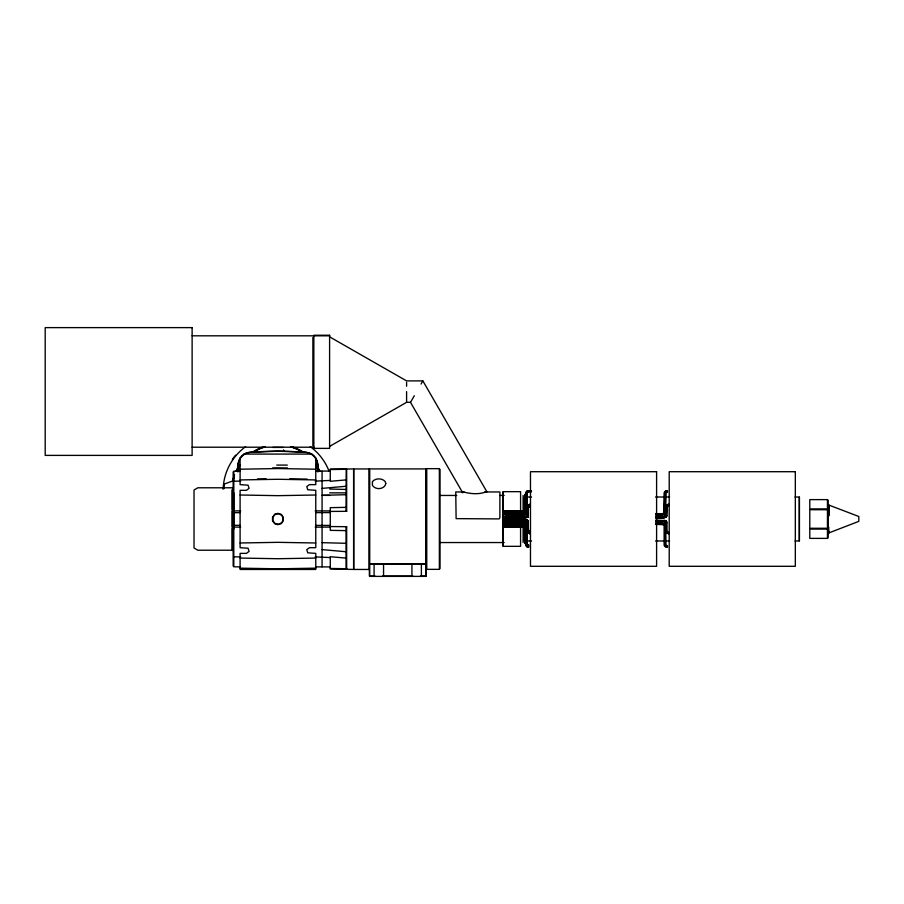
<?xml version="1.0" encoding="UTF-8"?>
<svg xmlns="http://www.w3.org/2000/svg" width="904" height="904" viewBox="0 0 904 904"><rect width="100%" height="100%" fill="white"/><g stroke="black" fill="none" stroke-linecap="round" stroke-linejoin="round"><path stroke-width="1.36" d="M233.797 492.725L233.797 529.032M828.087 524.659L828.087 511.257M828.087 534.32L828.087 526.749M237.876 471.063C236.034 460.735 243.052 451.073 253.719 452.124L277.935 451.198L302.151 452.124C312.818 451.073 319.835 460.735 317.982 471.063M525.393 527.292C524.128 527.925 523.133 526.015 524.783 526.399M237.955 471.978L238.543 462.565A11.345 11.345 0 0 1 248.769 452.542A315.293 315.293 0 0 1 307.089 452.542A11.345 11.345 0 0 1 317.327 462.565A252.239 252.239 0 0 1 318.118 470.758M525.744 492.205L525.597 511.675C521.405 510.41 529.134 511.528 525.009 510.975M525.19 532.354L525.812 528.275M525.812 508.523L525.552 495.358L525.563 497.392M525.744 525.314L525.269 523.97L526.546 525.439L526.546 545.926L528.399 546.773M526.817 544.151L527.19 545.327L526.546 544.818L528.422 545.248M527.19 546.434L526.817 545.259M664.474 525.314L663.999 523.97L665.276 525.439M665.547 545.259L665.92 546.434L665.276 545.926L665.276 524.478L662.44 523.111M525.326 520.693L526.523 521.077L527.009 522.489M529.654 532.083L527.382 530.106M529.654 533.134L528.444 532.738L528.083 531.495M664.044 521.359C665.502 522.602 664.982 520.32 665.739 521.811L665.739 532.004M668.384 533.134L667.175 532.738L666.813 531.495M346.209 469.526L346.04 510.534L346.661 511.314L346.661 469.278L330.276 469.549M529.654 504.873L528.083 506.15L528.083 517.077L527.382 517.416L527.19 491.561L526.546 493.03M524.964 525.631C526.896 523.597 525.834 529.484 525.111 526.49M667.129 491.222L665.92 491.561L665.276 493.03M664.474 492.205L663.999 514.026L663.999 513.325M527.8 506.918L529.654 505.539M666.892 504.952L666.53 515.393L665.875 516.421L655.626 516.986M528.444 505.257L527.8 506.782M527.8 507.833L528.444 506.308L529.654 505.912M527.009 516.184C526.252 517.676 526.772 515.393 525.326 516.636M666.53 506.782L667.175 505.257L668.384 504.873M828.765 505.641L829.307 505.449L828.765 516.082L828.765 505.031L858.8 516.489L858.8 521.359L828.765 532.964L828.765 531.168M528.083 507.2L528.444 506.308M667.175 505.257L666.813 516.026L666.078 517.144L664.191 517.868L655.626 517.89M524.037 513.947L526.546 512.557L526.896 491.256M526.862 516.896L528.083 516.715M665.276 513.517L665.626 491.256M664.609 514.399L665.547 513.223L665.92 491.561M528.083 506.511L528.558 505.652M528.083 507.551L529.688 506.33M666.813 506.511L668.406 505.291M462.712 492.793L410.495 402.337L414.314 395.726M421.061 384.042L422.869 380.9L486.94 491.878M240.102 464.599L238.08 469.82L238.08 467.018M526.817 492.748L527.303 491.968M665.547 492.748L666.033 491.968M526.41 516.534L527.009 515.517M527.382 515.337L525.382 516.67L504.782 516.681L504.782 521.348L525.382 521.337M527.8 515.393L525.292 516.896L504.782 516.986M526.817 517.235L527.382 516.365M528.083 515.675L527.348 516.794L525.326 517.314M528.083 516.026L525.461 517.868L504.782 517.89L527.348 517.144M665.739 515.517L665.254 516.918L664.044 517.314M665.254 516.918L665.739 505.991M666.112 516.365L664.112 517.698M666.078 517.144L666.813 515.675M665.875 517.325L666.53 516.308M525.744 512.681L525.269 514.026M526.117 512.5L524.06 513.653M525.552 514.331L526.117 513.585M504.782 514.738L524.241 514.715L526.094 514.195L526.817 512.851M526.817 513.223L524.196 514.873L504.782 514.896L504.782 513.664L524.128 513.653M663.886 513.63L664.474 512.681M664.847 512.5L662.79 513.653M665.276 512.557L662.768 513.947M664.282 514.331L664.847 492.013M662.858 514.738L664.824 514.195L665.547 512.851M525.009 525.846L525.28 525.088L526.23 525.631L526.083 527.292L524.67 526.806L525.28 527.427M504.782 519.178L525.506 519.212L527.348 519.8L528.083 521.28L526.862 521.099M527.382 531.134L529.688 531.665M525.382 526.569L525.597 527.789M525.71 513.054L525.71 511.822M329.598 446.395L406.597 402.337L410.495 402.337M486.171 491.81L486.725 491.584C478.883 494.895 470.035 493.866 462.057 491.584M525.382 528.275L525.597 529.043M525.597 509.02L525.054 509.958L525.812 510.229M234.215 477.075A45.867 45.867 0 0 0 233.198 480.804L232.656 481.007A46.353 46.353 0 0 1 234.531 474.668M233.198 480.804L224.463 483.979A53.912 53.912 0 0 0 224.068 488.601M529.518 504.319L527.62 505.392L529.473 504.794M529.597 504.488L527.8 505.878L527.8 517.348M527.834 505.901L529.688 505.291M528.162 507.02L529.597 506.556M528.444 506.974L529.654 506.59M666.564 504.861L668.248 504.319M668.316 504.488L666.35 505.392M666.892 505.98L668.316 505.517M667.175 505.935L668.384 505.539M664.044 516.636L665.547 516.207M666.078 516.794L663.694 517.416M526.58 491.2L528.252 490.725M528.332 490.861L526.365 491.776L528.399 491.222M526.58 492.149L528.422 491.652M526.896 492.352L528.399 491.934M524.06 514.365L526.094 513.822M665.31 491.2L666.982 490.725M667.062 490.861L665.095 491.776L666.937 491.256M665.31 492.149L667.152 491.652M665.626 492.352L667.129 491.934M662.79 514.365L664.824 513.822M525.586 507.98L525.382 508.523M346.661 526.693L346.04 527.461L346.04 567.961L346.661 568.729L346.661 526.693L330.276 526.557M330.276 480.442L315.18 481.109M322.073 488.397L346.04 486.262M346.04 479.922L330.276 481.278L330.276 469.04L353.6 468.961L353.6 569.441L330.276 568.966L330.276 556.728L346.04 558.084M524.015 510.749L525.393 510.783M524.139 511.223L525.608 511.133M523.924 511.314L524.783 511.675M524.015 512.003L525.393 511.867M524.083 512.116L525.393 512.037M524.139 512.478L525.608 512.387L524.139 512.907M524.015 513.235L525.393 513.122M663.694 516.659L655.626 516.659L664.112 516.67M663.694 516.907L666.112 515.337L666.112 505.811M524.241 514.342L504.782 514.365M662.858 513.653L655.682 513.664M662.971 514.342L655.682 514.365M662.971 514.715L655.682 514.738M662.926 514.873L655.682 514.896M346.04 494.691L322.073 495.347L329.689 495.381M240.102 469.21L277.935 468.554L315.767 469.21M240.102 471.108L233.797 471.21L233.797 566.785L240.102 566.898M315.767 471.108L330.276 471.074M240.102 479.934L277.935 479.278L315.767 479.934M315.767 495.008L277.935 495.663L240.102 495.008M346.04 507.37L330.276 507.652L330.276 530.354L346.04 530.625M240.102 542.988L277.935 542.332L315.767 542.988M315.767 558.062L277.935 558.728L240.102 558.062M315.767 566.898L330.276 566.921M240.102 568.153L277.935 568.819L315.767 568.153M233.797 481.21L240.69 481.109M233.797 510.952L240.69 510.839M233.797 512.715L240.102 512.613M330.276 512.568L315.767 512.613M315.767 525.382L330.276 525.439M315.18 527.156L330.276 527.088M315.18 556.898L330.276 557.553M257.459 478.962L266.149 478.837M244.046 454.079L311.823 454.079M330.276 511.438L346.661 511.314M329.689 492.872L346.04 492.849M330.276 510.918L315.18 510.839M192.123 335.813L329.598 335.813M422.869 380.9L406.597 380.9L329.598 336.842M192.123 447.209L314.163 447.209M272.895 447.412L283.291 447.412M276.748 465.085L287.314 465.085M272.533 467.922L287.427 467.922M231.899 487.787L197.852 487.787L194.021 489.991L194.021 548.005L197.852 550.22L231.899 550.22M528.75 490.736L531.462 490.748M528.75 491.03L531.462 491.008M528.75 491.448L531.462 491.437M464.023 491.957L455.752 491.957L456.113 518.636L499.11 518.907L499.889 517.743L499.889 491.957L484.713 491.957M528.75 491.821L531.462 491.81M439.999 495.448L456.746 495.448M500.002 495.448L504.183 495.448M531.541 497.019L524.489 497.019L524.489 511.167M655.547 497.019L669.638 497.019M795.045 497.019L799.272 497.019L799.272 540.976L795.045 540.976M523.71 510.805L504.782 510.771L504.782 513.257L523.71 513.257M504.782 511.02L523.71 511.099M504.782 511.438L523.71 511.438M504.782 511.89L523.71 511.833M504.782 512.059L523.71 512.003M504.782 512.274L523.71 512.274M504.782 512.692L523.71 512.692M504.782 513.088L523.71 513.088M504.782 513.935L523.71 513.935M655.682 513.935L662.44 513.935M504.782 516.659L524.964 516.659M504.782 517.416L524.964 517.325M655.626 517.416L663.694 517.325M655.626 517.709L663.694 517.766M504.782 518.026L524.964 518.026M504.782 518.455L524.964 518.455M504.782 518.817L524.964 518.817M504.782 519.065L524.964 518.941L524.964 517.698M504.782 519.54L525.506 519.563M504.782 519.969L525.461 520.139M504.782 520.105L527.348 520.851L528.083 521.97L528.558 532.354M655.626 520.229L665.875 520.681L666.813 521.97L666.813 531.846L668.406 532.716M504.782 520.591L527.348 520.851M655.626 520.591L664.237 520.614M504.782 521.02L525.461 521.043L527.8 522.602M655.626 521.02L664.191 521.043M655.626 521.348L665.547 521.8L666.112 532.185M504.782 522.162L526.094 522.704L526.817 524.049L527.303 546.039M504.782 522.535L524.241 522.557M504.782 522.964L524.196 522.975L526.817 524.772M504.782 523.111L524.241 523.28M655.682 523.111L662.971 523.28M504.782 523.258L523.71 523.258M655.682 523.258L662.44 523.258M523.71 523.619L504.782 523.619L524.241 523.665M662.44 523.619L655.682 523.619L662.971 523.665M504.782 524.049L524.196 524.083M655.682 524.06L662.926 524.083M655.682 524.331L664.282 524.749M523.71 524.817L504.782 524.93L504.782 527.303L523.71 527.269M504.782 524.998L523.71 524.998M504.782 525.292L523.71 525.292M504.782 525.382L523.71 525.382M504.782 525.8L523.71 525.8M504.782 526.049L523.71 526.072M504.782 526.252L523.71 526.252M504.782 526.636L523.71 526.636M525.812 527.823L525.054 528.094L525.597 528.817M525.812 529.529L524.975 529.846L525.597 530.072M531.541 540.976L524.489 540.976L524.489 524.32M655.547 540.976L669.638 540.976M439.999 542.547L504.183 542.547M375.002 576.074L369.679 576.074L369.679 564.085L425.807 564.085L425.807 576.074L420.484 576.074M382.652 576.074L412.834 576.074M369.679 576.379L425.807 576.379M289.721 478.837L307.089 479.075M233.797 525.292L240.102 525.382M233.797 527.055L240.69 527.156M233.797 556.796L240.69 556.898M330.276 568.458L346.661 568.729M329.689 489.03L346.04 489.471M322.073 542.649L346.04 543.315M523.71 523.111L526.094 524.184L524.06 523.631M524.128 524.354L504.782 524.331L504.782 522.003L524.196 522.026L526.817 523.665M524.964 519.065L527.145 519.63L528.083 521.28M524.964 519.63L527.348 519.8M524.015 524.84L525.393 524.953M525.608 525.258L523.924 525.506L525.608 525.687M525.393 526.038L524.083 525.958L525.393 526.207M524.139 526.433L525.608 526.512M523.924 526.761L525.608 526.942M322.073 549.609L346.04 551.734M524.783 512.93L524.67 512.523M662.858 523.269L665.547 524.772M662.79 523.631L664.824 523.8M662.768 524.06L664.609 524.557M667.129 546.061L665.276 544.965M665.31 545.846L667.152 546.344M667.129 546.773L665.095 546.231L667.062 547.135M665.31 546.807L666.982 547.282M524.06 522.535L526.094 523.077M524.037 524.06L525.879 524.557M524.06 524.343L525.552 524.749M526.546 543.869L528.399 544.965M526.365 545.123L528.399 545.666M528.399 546.061L526.546 544.965M526.58 545.7L528.422 546.344M528.207 546.739L526.365 546.231L528.332 547.135M526.58 546.807L528.252 547.282M664.112 520.308L666.078 520.851L666.813 522.331M664.044 520.693L666.078 521.212M664.022 521.111L666.53 522.602L666.53 532.128L667.175 532.738M668.384 532.456L666.53 531.213M666.564 532.241L668.248 532.784M668.203 533.202L666.35 532.614L668.248 533.688M666.892 533.055L668.316 533.518M525.292 520.06L527.145 520.534M525.382 520.308L527.382 521.631L527.382 532.185M525.292 521.111L526.862 522.15M525.326 521.359L526.817 521.8M529.654 531.416L527.8 530.173M528.162 532.004L529.654 532.456M527.8 521.698L527.8 532.128L529.688 532.716M527.834 532.241L529.518 532.784M529.473 533.202L527.62 532.614L529.518 533.688M528.162 533.055L529.597 533.518M828.765 532.354L829.307 532.682L829.307 531.631M666.033 546.039L665.593 522.15M527.8 531.077L528.444 531.699M527.8 532.128L528.444 532.738M528.083 520.93L526.817 519.721M664.282 523.665L665.547 525.145M663.886 524.376L664.847 525.506M525.552 522.568L526.117 523.314M525.879 523.597L526.546 524.478M525.552 523.653L526.817 525.145M525.269 523.574L525.744 524.207M525.156 524.376L526.117 525.506M665.547 520.772L666.112 521.631M665.141 521.472L665.739 522.489M527.145 520.681L528.083 522.331M526.523 521.077L527.382 522.659M315.767 464.599L317.79 469.82L317.79 467.018M828.765 505.031L829.307 509.494M527.8 531.213L528.162 532.027M317.327 462.565L317.903 471.978M525.337 496.285L525.326 494.138L525.36 505.099M525.156 497.268L525.145 495.211L525.145 496.059M524.942 496.929L524.998 494.409L524.964 505.494M525.009 499.053L525.179 505.698M525.755 495.019L525.766 498.827M524.998 495.29L525.156 499.697M828.765 527.258L828.765 532.964M828.087 500.07L828.087 537.936M799.43 497.177L799.43 540.818M668.745 504.319L668.745 505.551M668.745 532.456L668.745 533.688M667.48 490.736L667.48 491.968M667.48 546.039L667.48 547.259M664.847 524.422L664.847 545.982M664.474 524.602L664.474 545.801M664.327 492.556L664.327 513.043M664.327 524.964L664.327 545.44M530.015 504.319L530.015 506.59M530.015 531.405L530.015 533.688M528.75 544.931L528.75 547.259M527.382 505.811L527.382 517.416M527.009 505.991L527.009 517.235M527.009 521.811L527.009 532.004M526.117 496.104L526.117 500.206M526.117 537.79L526.117 541.891M525.812 539.225L525.812 543.021M525.597 523.857L525.744 545.801M525.382 531.71L525.382 543.892M525.19 531.1L525.054 543.609M524.975 531.315L524.975 543.191M524.489 514.941L524.489 517.676M523.111 495.448L523.111 510.602M523.111 514.658L523.111 517.777M523.111 523.348L523.111 542.547M520.58 510.828L520.58 491.663L503.178 491.663L503.178 546.332L520.58 546.332L520.58 523.518M520.58 514.489L520.58 517.065M503.053 491.787L503.053 546.208M439.999 469.278L439.999 568.718M426.123 469.232L426.123 576.074M421.388 563.768L421.388 576.379M411.93 563.768L411.93 576.379M406.597 382.335L406.597 386.257M406.597 391.624L406.597 402.337M383.556 563.768L383.556 576.379M374.098 563.768L374.098 576.379M369.363 469.232L369.363 576.074M322.073 471.21L322.073 566.785M315.767 457.989L315.767 484.634L309.462 484.634L306.761 486.589L307.789 489.765L315.767 490.307L315.767 547.688L309.462 547.688L306.761 549.655L307.789 552.83L315.767 553.372L315.767 569.452L240.102 569.452L240.102 553.372L246.408 553.372L249.097 551.406L248.069 548.231L240.102 547.688L240.102 490.307L246.408 490.307L249.097 488.352L248.069 485.177L240.102 484.634L240.102 457.989M312.886 337.441L312.886 445.808M283.607 449.932L283.607 451.243M277.935 568.819L277.935 569.452M233.164 471.911L233.164 566.085M232.712 487.493L232.712 550.513M231.899 489.911L231.899 509.551M231.899 510.896L231.899 527.1M231.899 528.456L231.899 549.587M223.141 489.177A54.816 54.816 0 0 1 245.617 446.644M310.241 446.644A54.816 54.816 0 0 1 329.112 471.289M232.983 480.973A46.036 46.036 0 0 1 234.407 475.945M236.961 469.933A46.036 46.036 0 0 1 238.215 467.639M253.549 451.876A46.036 46.036 0 0 1 262.962 447.39M292.907 447.39A46.036 46.036 0 0 1 302.32 451.876M317.643 467.639A46.036 46.036 0 0 1 319.485 471.108M236.068 471.029A46.353 46.353 0 0 1 237.921 467.537M252.295 452.305A46.353 46.353 0 0 1 262.928 447.062M292.93 447.062A46.353 46.353 0 0 1 303.574 452.305M317.948 467.537A46.353 46.353 0 0 1 319.801 471.029M236.588 471.074A45.867 45.867 0 0 1 237.763 468.78M253.561 452.068A45.867 45.867 0 0 1 265.324 446.825M290.546 446.825A45.867 45.867 0 0 1 302.298 452.068M318.095 468.78A45.867 45.867 0 0 1 319.281 471.074M232.328 459.435A55.415 55.415 0 0 1 235.571 455.187M237.752 470.758A252.239 252.239 0 0 1 238.543 462.565M385.759 483.437L385.24 485.358C382.448 489.708 375.205 489.708 372.414 485.358L372.414 481.617C375.499 477.945 382.155 477.945 385.24 481.617L385.759 483.437M283.291 518.998L282.037 522.444L278.861 524.275L275.257 523.642L272.895 520.828L272.895 517.167L275.257 514.353L278.861 513.721L282.037 515.551L283.291 518.998M274.601 514.41L272.533 517.246L272.533 520.749L274.601 523.597L277.935 524.67L281.268 523.597L283.325 520.749L283.325 517.246L281.268 514.41L277.935 513.325L274.601 514.41M192.123 327.621L45.2 327.621L45.2 455.39L192.123 455.39L192.123 327.621M329.598 335.248L313.835 335.248L313.835 448.373L329.598 448.373L329.598 335.248M439.367 468.656L426.756 468.656L426.756 569.351L439.367 569.351L439.367 468.656M369.205 468.95L353.758 468.95L353.758 569.452L369.205 569.452L369.205 468.95M425.807 468.916L369.679 468.916L369.679 563.768L425.807 563.768L425.807 468.916M656.598 471.707L530.478 471.707L530.478 566.299L656.598 566.299L656.598 471.707M795.328 471.707L669.209 471.707L669.209 566.299L795.328 566.299L795.328 471.707M827.454 499.618L809.792 499.618L809.792 508.895L827.454 508.895L827.454 499.618M827.454 509.72L809.792 509.72L809.792 528.275L827.454 528.275L827.454 509.72M523.71 526.976L504.782 526.976L523.71 527.055M827.454 529.1L809.792 529.1L809.792 538.388L827.454 538.388L827.454 529.1"/></g></svg>
